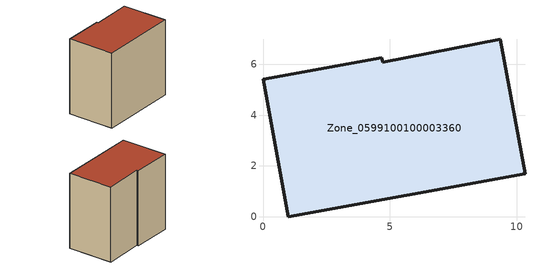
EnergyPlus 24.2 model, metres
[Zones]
Zone_0599100100003360
 floor ground (C_G): 9.35,6.99 10.32,1.69 0.98,0 0,5.41 4.67,6.26 4.71,6.08 z0
 wall outside (C_F): 0.98,0 10.32,1.69 9.35,6.99 4.71,6.08 4.67,6.26 0,5.41 0.98,0 z0:8.93
 roof outside (C_R): 10.32,1.69 9.35,6.99 4.71,6.08 4.67,6.26 0,5.41 0.98,0 z8.93
[BUILDING]
Pand.0599100100003360: North Axis=0; Terrain=City; Loads Convergence Tolerance Value=0.04; Temperature Convergence Tolerance Value=0.4; Solar Distribution=FullExterior; Maximum Number of Warmup Days=25; Minimum Number of Warmup Days=1
[Site:Location]
Rotterdam.The.Hague.AP_ZH_NLD Design_Conditions: Latitude=51.96; Longitude=4.45; Time Zone=1; Elevation=-4.5
[SITE:GROUNDTEMPERATURE:BUILDINGSURFACE]
18, 18, 18, 18, 18, 18, 18, 18, 18, 18, 18, 18
[MATERIAL] Thermal Absorptance=0.9; Solar Absorptance=0.7; Visible Absorptance=0.7
Name | Roughness | Thickness | Conductivity | Density | Specific Heat
G.TC.2006-2014 | MediumSmooth | 0.15 | 0.06 | 540 | 1210
F.TC.2006-2014 | Rough | 0.3 | 0.12 | 1920 | 840
R.TC.2006-2014 | MediumRough | 0.2 | 0.08 | 1500 | 1000
[CONSTRUCTION]
C_G: G.TC.2006-2014
C_F: F.TC.2006-2014
C_R: R.TC.2006-2014
[ZONE]
Zone_0599100100003360: Type=1; Multiplier=1; Ceiling Height=Autocalculate; Volume=Autocalculate; Floor Area=autocalculate; Part of Total Floor Area=Yes
[ZONEINFILTRATION:DESIGNFLOWRATE]
Infil_Zone_0599100100003360: Zone or ZoneList or Space or SpaceList=Zone_0599100100003360; Schedule=AlwaysOn; Design Flow Rate Calculation Method=Flow/Area; Flow Rate per Floor Area=0.0015; Constant Term Coefficient=1; Temperature Term Coefficient=0; Velocity Term Coefficient=0; Velocity Squared Term Coefficient=0
[HVACTEMPLATE:ZONE:IDEALLOADSAIRSYSTEM]
Zone_0599100100003360: Maximum Heating Supply Air Temperature=50; Minimum Cooling Supply Air Temperature=13; Maximum Heating Supply Air Humidity Ratio=0.0156; Minimum Cooling Supply Air Humidity Ratio=0.0077; Heating Limit=NoLimit; Cooling Limit=NoLimit; Dehumidification Control Type=ConstantSensibleHeatRatio; Cooling Sensible Heat Ratio=0.7; Dehumidification Setpoint=60; Humidification Control Type=None; Humidification Setpoint=30; Outdoor Air Method=None; Outdoor Air Flow Rate per Person=0.00944; Outdoor Air Flow Rate per Zone Floor Area=0; Outdoor Air Flow Rate per Zone=0; Demand Controlled Ventilation Type=None; Outdoor Air Economizer Type=NoEconomizer; Heat Recovery Type=None; Sensible Heat Recovery Effectiveness=0.7; Latent Heat Recovery Effectiveness=0.65
[ZONECONTROL:THERMOSTAT]
ThermostatControl_Zone_0599100100003360: Zone or ZoneList=Zone_0599100100003360; Control Type Schedule=DualSetpointControlType; Control 1=Thermostat_Zone_0599100100003360; Temperature Difference Between Cutout And Setpoint=0
[THERMOSTATSETPOINT:DUALSETPOINT]
Thermostat_Zone_0599100100003360: Heating Setpoint Temperature Schedule=HeatingSetpoint_Zone_0599100100003360; Cooling Setpoint Temperature Schedule=CoolingSetpoint_Zone_0599100100003360
[SCHEDULE:COMPACT]
HeatingSetpoint_Zone_0599100100003360: Through: 12/31, For: AllDays, Until: 24:00, 21
CoolingSetpoint_Zone_0599100100003360: Through: 12/31, For: AllDays, Until: 24:00, 24
DualSetpointControlType: Through: 12/31, For: AllDays, Until: 24:00, 4
AlwaysOn: Through: 12/31, For: AllDays, Until: 24:00, 1
